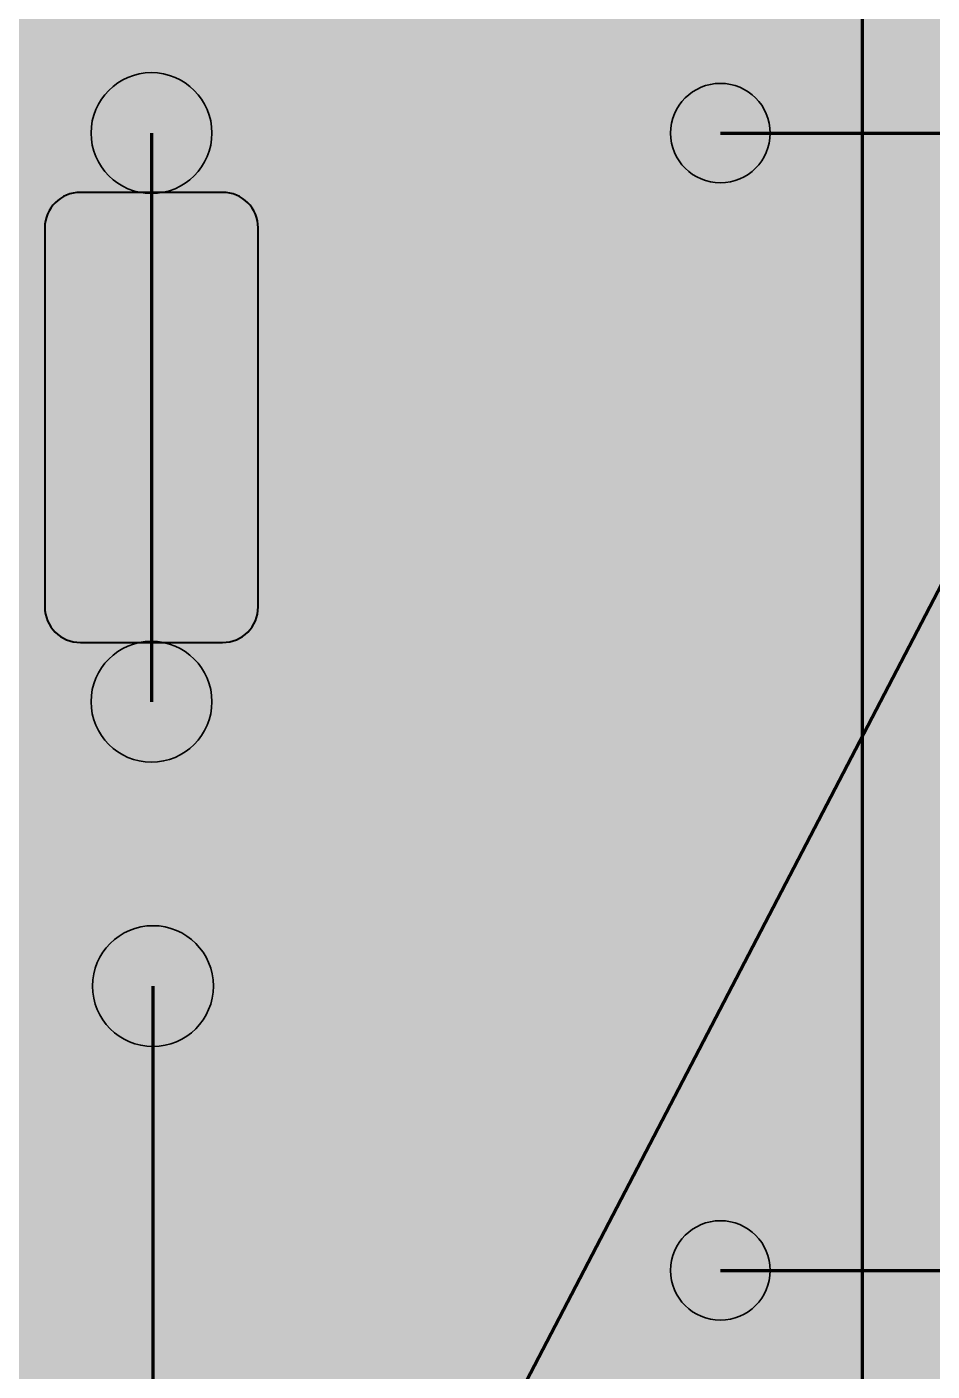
# Model space of a CAD drawing. Header units: millimetres. Extents: x 0 to 207, y 0 to 141.
# Drawn here: x 107.77 to 134.71, y 72.14 to 112.17 of the extents above; entities that cross this region are included whole.
import ezdxf

# ---------------------------------------------------------------- set-up
doc = ezdxf.new("R2010")
doc.units = ezdxf.units.MM
doc.layers.add('veroComponents', color=7, linetype='Continuous')

msp = doc.modelspace()

# ---------------------------------------------------------------- hatches: boundary and pattern name
at = {"true_color": 0xffffff, "transparency": 33554687}
msp.add_hatch(color=7, dxfattribs=at).paths.add_polyline_path([(206.728, 141.464), (206.728, 0), (0, 0), (0, 141.464)], flags=0)
at = {"true_color": 0x0e2a64, "transparency": 33554687}
h = msp.add_hatch(color=158, dxfattribs=at)
edge = h.paths.add_edge_path(flags=0)
edge.add_spline(control_points=[(132.644, 120.65), (132.644, 120.65), (132.644, 38.1), (132.644, 38.1), (132.644, 37.516), (132.17, 37.042), (131.586, 37.042), (131.586, 37.042), (32.103, 37.042), (32.103, 37.042), (31.519, 37.042), (31.044, 37.516), (31.044, 38.1), (31.044, 38.1), (31.044, 120.65), (31.044, 120.65), (31.044, 121.234), (31.519, 121.708), (32.103, 121.708), (32.103, 121.708), (131.586, 121.708), (131.586, 121.708), (132.17, 121.708), (132.644, 121.234), (132.644, 120.65)], knot_values=[0, 0, 0, 0, 1, 1, 1, 2, 2, 2, 3, 3, 3, 4, 4, 4, 5, 5, 5, 6, 6, 6, 7, 7, 7, 8, 8, 8, 8], degree=3, periodic=1)
at = {"true_color": 0x767c82, "transparency": 33554687}
h = msp.add_hatch(color=8, dxfattribs=at)
edge = h.paths.add_edge_path(flags=0)
edge.add_spline(control_points=[(130.881, 109.008), (130.881, 107.645), (129.774, 106.539), (128.411, 106.539), (128.411, 106.539), (43.744, 106.539), (43.744, 106.539), (42.382, 106.539), (41.275, 107.645), (41.275, 109.008), (41.275, 110.371), (42.382, 111.478), (43.744, 111.478), (43.744, 111.478), (128.411, 111.478), (128.411, 111.478), (129.774, 111.478), (130.881, 110.371), (130.881, 109.008)], knot_values=[0, 0, 0, 0, 1, 1, 1, 2, 2, 2, 3, 3, 3, 4, 4, 4, 5, 5, 5, 6, 6, 6, 6], degree=3, periodic=1)
at = {"true_color": 0xe2763a, "transparency": 33554490}
h = msp.add_hatch(color=23, dxfattribs=at)
edge = h.paths.add_edge_path(flags=0)
edge.add_spline(control_points=[(130.881, 109.008), (130.881, 107.645), (129.774, 106.539), (128.411, 106.539), (128.411, 106.539), (94.544, 106.539), (94.544, 106.539), (93.182, 106.539), (92.075, 107.645), (92.075, 109.008), (92.075, 110.371), (93.182, 111.478), (94.544, 111.478), (94.544, 111.478), (128.411, 111.478), (128.411, 111.478), (129.774, 111.478), (130.881, 110.371), (130.881, 109.008)], knot_values=[0, 0, 0, 0, 1, 1, 1, 2, 2, 2, 3, 3, 3, 4, 4, 4, 5, 5, 5, 6, 6, 6, 6], degree=3, periodic=1)
at = {"true_color": 0xe2763a, "transparency": 33554687}
h = msp.add_hatch(color=23, dxfattribs=at)
edge = h.paths.add_edge_path(flags=0)
edge.add_spline(control_points=[(128.411, 110.49), (129.229, 110.49), (129.893, 109.826), (129.893, 109.008), (129.893, 108.191), (129.229, 107.527), (128.411, 107.527), (127.593, 107.527), (126.929, 108.191), (126.929, 109.008), (126.929, 109.826), (127.593, 110.49), (128.411, 110.49)], knot_values=[0, 0, 0, 0, 1, 1, 1, 2, 2, 2, 3, 3, 3, 4, 4, 4, 4], degree=3, periodic=1)
at = {"true_color": 0xf1f3f5, "transparency": 33554674}
h = msp.add_hatch(color=7, dxfattribs=at)
edge = h.paths.add_edge_path(flags=0)
edge.add_spline(control_points=[(111.478, 110.137), (112.101, 110.137), (112.607, 109.631), (112.607, 109.008), (112.607, 108.385), (112.101, 107.879), (111.478, 107.879), (110.855, 107.879), (110.349, 108.385), (110.349, 109.008), (110.349, 109.631), (110.855, 110.137), (111.478, 110.137)], knot_values=[0, 0, 0, 0, 1, 1, 1, 2, 2, 2, 3, 3, 3, 4, 4, 4, 4], degree=3, periodic=1)
h = msp.add_hatch(color=7, dxfattribs=at)
edge = h.paths.add_edge_path(flags=0)
edge.add_spline(control_points=[(119.944, 110.137), (120.567, 110.137), (121.073, 109.631), (121.073, 109.008), (121.073, 108.385), (120.567, 107.879), (119.944, 107.879), (119.321, 107.879), (118.816, 108.385), (118.816, 109.008), (118.816, 109.631), (119.321, 110.137), (119.944, 110.137)], knot_values=[0, 0, 0, 0, 1, 1, 1, 2, 2, 2, 3, 3, 3, 4, 4, 4, 4], degree=3, periodic=1)
h = msp.add_hatch(color=7, dxfattribs=at)
edge = h.paths.add_edge_path(flags=0)
edge.add_spline(control_points=[(128.411, 110.137), (129.034, 110.137), (129.54, 109.631), (129.54, 109.008), (129.54, 108.385), (129.034, 107.879), (128.411, 107.879), (127.788, 107.879), (127.282, 108.385), (127.282, 109.008), (127.282, 109.631), (127.788, 110.137), (128.411, 110.137)], knot_values=[0, 0, 0, 0, 1, 1, 1, 2, 2, 2, 3, 3, 3, 4, 4, 4, 4], degree=3, periodic=1)
at = {"true_color": 0x767c82, "transparency": 33554687}
h = msp.add_hatch(color=8, dxfattribs=at)
edge = h.paths.add_edge_path(flags=0)
edge.add_spline(control_points=[(130.881, 100.542), (130.881, 99.179), (129.774, 98.072), (128.411, 98.072), (128.411, 98.072), (43.744, 98.072), (43.744, 98.072), (42.382, 98.072), (41.275, 99.179), (41.275, 100.542), (41.275, 101.905), (42.382, 103.011), (43.744, 103.011), (43.744, 103.011), (128.411, 103.011), (128.411, 103.011), (129.774, 103.011), (130.881, 101.905), (130.881, 100.542)], knot_values=[0, 0, 0, 0, 1, 1, 1, 2, 2, 2, 3, 3, 3, 4, 4, 4, 5, 5, 5, 6, 6, 6, 6], degree=3, periodic=1)
at = {"true_color": 0xd1d4d7, "transparency": 33554490}
h = msp.add_hatch(color=254, dxfattribs=at)
edge = h.paths.add_edge_path(flags=0)
edge.add_spline(control_points=[(130.881, 100.542), (130.881, 99.179), (129.774, 98.072), (128.411, 98.072), (128.411, 98.072), (43.744, 98.072), (43.744, 98.072), (42.382, 98.072), (41.275, 99.179), (41.275, 100.542), (41.275, 101.905), (42.382, 103.011), (43.744, 103.011), (43.744, 103.011), (128.411, 103.011), (128.411, 103.011), (129.774, 103.011), (130.881, 101.905), (130.881, 100.542)], knot_values=[0, 0, 0, 0, 1, 1, 1, 2, 2, 2, 3, 3, 3, 4, 4, 4, 5, 5, 5, 6, 6, 6, 6], degree=3, periodic=1)
at = {"true_color": 0xf1f3f5, "transparency": 33554674}
h = msp.add_hatch(color=7, dxfattribs=at)
edge = h.paths.add_edge_path(flags=0)
edge.add_spline(control_points=[(111.478, 101.671), (112.101, 101.671), (112.607, 101.165), (112.607, 100.542), (112.607, 99.919), (112.101, 99.413), (111.478, 99.413), (110.855, 99.413), (110.349, 99.919), (110.349, 100.542), (110.349, 101.165), (110.855, 101.671), (111.478, 101.671)], knot_values=[0, 0, 0, 0, 1, 1, 1, 2, 2, 2, 3, 3, 3, 4, 4, 4, 4], degree=3, periodic=1)
h = msp.add_hatch(color=7, dxfattribs=at)
edge = h.paths.add_edge_path(flags=0)
edge.add_spline(control_points=[(119.944, 101.671), (120.567, 101.671), (121.073, 101.165), (121.073, 100.542), (121.073, 99.919), (120.567, 99.413), (119.944, 99.413), (119.321, 99.413), (118.816, 99.919), (118.816, 100.542), (118.816, 101.165), (119.321, 101.671), (119.944, 101.671)], knot_values=[0, 0, 0, 0, 1, 1, 1, 2, 2, 2, 3, 3, 3, 4, 4, 4, 4], degree=3, periodic=1)
h = msp.add_hatch(color=7, dxfattribs=at)
edge = h.paths.add_edge_path(flags=0)
edge.add_spline(control_points=[(128.411, 101.671), (129.034, 101.671), (129.54, 101.165), (129.54, 100.542), (129.54, 99.919), (129.034, 99.413), (128.411, 99.413), (127.788, 99.413), (127.282, 99.919), (127.282, 100.542), (127.282, 101.165), (127.788, 101.671), (128.411, 101.671)], knot_values=[0, 0, 0, 0, 1, 1, 1, 2, 2, 2, 3, 3, 3, 4, 4, 4, 4], degree=3, periodic=1)
at = {"true_color": 0x767c82, "transparency": 33554687}
h = msp.add_hatch(color=8, dxfattribs=at)
edge = h.paths.add_edge_path(flags=0)
edge.add_spline(control_points=[(130.881, 92.075), (130.881, 90.712), (129.774, 89.606), (128.411, 89.606), (128.411, 89.606), (43.744, 89.606), (43.744, 89.606), (42.382, 89.606), (41.275, 90.712), (41.275, 92.075), (41.275, 93.438), (42.382, 94.544), (43.744, 94.544), (43.744, 94.544), (128.411, 94.544), (128.411, 94.544), (129.774, 94.544), (130.881, 93.438), (130.881, 92.075)], knot_values=[0, 0, 0, 0, 1, 1, 1, 2, 2, 2, 3, 3, 3, 4, 4, 4, 5, 5, 5, 6, 6, 6, 6], degree=3, periodic=1)
at = {"true_color": 0x9826bb, "transparency": 33554490}
h = msp.add_hatch(color=202, dxfattribs=at)
edge = h.paths.add_edge_path(flags=0)
edge.add_spline(control_points=[(130.881, 92.075), (130.881, 90.712), (129.774, 89.606), (128.411, 89.606), (128.411, 89.606), (43.744, 89.606), (43.744, 89.606), (42.382, 89.606), (41.275, 90.712), (41.275, 92.075), (41.275, 93.438), (42.382, 94.544), (43.744, 94.544), (43.744, 94.544), (128.411, 94.544), (128.411, 94.544), (129.774, 94.544), (130.881, 93.438), (130.881, 92.075)], knot_values=[0, 0, 0, 0, 1, 1, 1, 2, 2, 2, 3, 3, 3, 4, 4, 4, 5, 5, 5, 6, 6, 6, 6], degree=3, periodic=1)
at = {"true_color": 0xf1f3f5, "transparency": 33554674}
h = msp.add_hatch(color=7, dxfattribs=at)
edge = h.paths.add_edge_path(flags=0)
edge.add_spline(control_points=[(111.478, 93.204), (112.101, 93.204), (112.607, 92.698), (112.607, 92.075), (112.607, 91.452), (112.101, 90.946), (111.478, 90.946), (110.855, 90.946), (110.349, 91.452), (110.349, 92.075), (110.349, 92.698), (110.855, 93.204), (111.478, 93.204)], knot_values=[0, 0, 0, 0, 1, 1, 1, 2, 2, 2, 3, 3, 3, 4, 4, 4, 4], degree=3, periodic=1)
h = msp.add_hatch(color=7, dxfattribs=at)
edge = h.paths.add_edge_path(flags=0)
edge.add_spline(control_points=[(119.944, 93.204), (120.567, 93.204), (121.073, 92.698), (121.073, 92.075), (121.073, 91.452), (120.567, 90.946), (119.944, 90.946), (119.321, 90.946), (118.816, 91.452), (118.816, 92.075), (118.816, 92.698), (119.321, 93.204), (119.944, 93.204)], knot_values=[0, 0, 0, 0, 1, 1, 1, 2, 2, 2, 3, 3, 3, 4, 4, 4, 4], degree=3, periodic=1)
h = msp.add_hatch(color=7, dxfattribs=at)
edge = h.paths.add_edge_path(flags=0)
edge.add_spline(control_points=[(128.411, 93.204), (129.034, 93.204), (129.54, 92.698), (129.54, 92.075), (129.54, 91.452), (129.034, 90.946), (128.411, 90.946), (127.788, 90.946), (127.282, 91.452), (127.282, 92.075), (127.282, 92.698), (127.788, 93.204), (128.411, 93.204)], knot_values=[0, 0, 0, 0, 1, 1, 1, 2, 2, 2, 3, 3, 3, 4, 4, 4, 4], degree=3, periodic=1)
at = {"true_color": 0x767c82, "transparency": 33554687}
h = msp.add_hatch(color=8, dxfattribs=at)
edge = h.paths.add_edge_path(flags=0)
edge.add_spline(control_points=[(130.881, 83.608), (130.881, 82.245), (129.774, 81.139), (128.411, 81.139), (128.411, 81.139), (43.744, 81.139), (43.744, 81.139), (42.382, 81.139), (41.275, 82.245), (41.275, 83.608), (41.275, 84.971), (42.382, 86.078), (43.744, 86.078), (43.744, 86.078), (128.411, 86.078), (128.411, 86.078), (129.774, 86.078), (130.881, 84.971), (130.881, 83.608)], knot_values=[0, 0, 0, 0, 1, 1, 1, 2, 2, 2, 3, 3, 3, 4, 4, 4, 5, 5, 5, 6, 6, 6, 6], degree=3, periodic=1)
at = {"true_color": 0x58c79e, "transparency": 33554490}
h = msp.add_hatch(color=113, dxfattribs=at)
edge = h.paths.add_edge_path(flags=0)
edge.add_spline(control_points=[(130.881, 83.608), (130.881, 82.245), (129.774, 81.139), (128.411, 81.139), (128.411, 81.139), (43.744, 81.139), (43.744, 81.139), (42.382, 81.139), (41.275, 82.245), (41.275, 83.608), (41.275, 84.971), (42.382, 86.078), (43.744, 86.078), (43.744, 86.078), (128.411, 86.078), (128.411, 86.078), (129.774, 86.078), (130.881, 84.971), (130.881, 83.608)], knot_values=[0, 0, 0, 0, 1, 1, 1, 2, 2, 2, 3, 3, 3, 4, 4, 4, 5, 5, 5, 6, 6, 6, 6], degree=3, periodic=1)
at = {"true_color": 0xf1f3f5, "transparency": 33554674}
h = msp.add_hatch(color=7, dxfattribs=at)
edge = h.paths.add_edge_path(flags=0)
edge.add_spline(control_points=[(111.478, 84.737), (112.101, 84.737), (112.607, 84.231), (112.607, 83.608), (112.607, 82.985), (112.101, 82.479), (111.478, 82.479), (110.855, 82.479), (110.349, 82.985), (110.349, 83.608), (110.349, 84.231), (110.855, 84.737), (111.478, 84.737)], knot_values=[0, 0, 0, 0, 1, 1, 1, 2, 2, 2, 3, 3, 3, 4, 4, 4, 4], degree=3, periodic=1)
h = msp.add_hatch(color=7, dxfattribs=at)
edge = h.paths.add_edge_path(flags=0)
edge.add_spline(control_points=[(119.944, 84.737), (120.567, 84.737), (121.073, 84.231), (121.073, 83.608), (121.073, 82.985), (120.567, 82.479), (119.944, 82.479), (119.321, 82.479), (118.816, 82.985), (118.816, 83.608), (118.816, 84.231), (119.321, 84.737), (119.944, 84.737)], knot_values=[0, 0, 0, 0, 1, 1, 1, 2, 2, 2, 3, 3, 3, 4, 4, 4, 4], degree=3, periodic=1)
h = msp.add_hatch(color=7, dxfattribs=at)
edge = h.paths.add_edge_path(flags=0)
edge.add_spline(control_points=[(128.411, 84.737), (129.034, 84.737), (129.54, 84.231), (129.54, 83.608), (129.54, 82.985), (129.034, 82.479), (128.411, 82.479), (127.788, 82.479), (127.282, 82.985), (127.282, 83.608), (127.282, 84.231), (127.788, 84.737), (128.411, 84.737)], knot_values=[0, 0, 0, 0, 1, 1, 1, 2, 2, 2, 3, 3, 3, 4, 4, 4, 4], degree=3, periodic=1)
at = {"true_color": 0x767c82, "transparency": 33554687}
h = msp.add_hatch(color=8, dxfattribs=at)
edge = h.paths.add_edge_path(flags=0)
edge.add_spline(control_points=[(130.881, 75.142), (130.881, 73.779), (129.774, 72.672), (128.411, 72.672), (128.411, 72.672), (43.744, 72.672), (43.744, 72.672), (42.382, 72.672), (41.275, 73.779), (41.275, 75.142), (41.275, 76.505), (42.382, 77.611), (43.744, 77.611), (43.744, 77.611), (128.411, 77.611), (128.411, 77.611), (129.774, 77.611), (130.881, 76.505), (130.881, 75.142)], knot_values=[0, 0, 0, 0, 1, 1, 1, 2, 2, 2, 3, 3, 3, 4, 4, 4, 5, 5, 5, 6, 6, 6, 6], degree=3, periodic=1)
at = {"true_color": 0x58c79e, "transparency": 33554490}
h = msp.add_hatch(color=113, dxfattribs=at)
edge = h.paths.add_edge_path(flags=0)
edge.add_spline(control_points=[(130.881, 75.142), (130.881, 73.779), (129.774, 72.672), (128.411, 72.672), (128.411, 72.672), (43.744, 72.672), (43.744, 72.672), (42.382, 72.672), (41.275, 73.779), (41.275, 75.142), (41.275, 76.505), (42.382, 77.611), (43.744, 77.611), (43.744, 77.611), (128.411, 77.611), (128.411, 77.611), (129.774, 77.611), (130.881, 76.505), (130.881, 75.142)], knot_values=[0, 0, 0, 0, 1, 1, 1, 2, 2, 2, 3, 3, 3, 4, 4, 4, 5, 5, 5, 6, 6, 6, 6], degree=3, periodic=1)
at = {"true_color": 0x58c79e, "transparency": 33554687}
h = msp.add_hatch(color=113, dxfattribs=at)
edge = h.paths.add_edge_path(flags=0)
edge.add_spline(control_points=[(128.411, 76.623), (129.229, 76.623), (129.893, 75.959), (129.893, 75.142), (129.893, 74.324), (129.229, 73.66), (128.411, 73.66), (127.593, 73.66), (126.929, 74.324), (126.929, 75.142), (126.929, 75.959), (127.593, 76.623), (128.411, 76.623)], knot_values=[0, 0, 0, 0, 1, 1, 1, 2, 2, 2, 3, 3, 3, 4, 4, 4, 4], degree=3, periodic=1)
at = {"true_color": 0xf1f3f5, "transparency": 33554674}
h = msp.add_hatch(color=7, dxfattribs=at)
edge = h.paths.add_edge_path(flags=0)
edge.add_spline(control_points=[(111.478, 76.271), (112.101, 76.271), (112.607, 75.765), (112.607, 75.142), (112.607, 74.519), (112.101, 74.013), (111.478, 74.013), (110.855, 74.013), (110.349, 74.519), (110.349, 75.142), (110.349, 75.765), (110.855, 76.271), (111.478, 76.271)], knot_values=[0, 0, 0, 0, 1, 1, 1, 2, 2, 2, 3, 3, 3, 4, 4, 4, 4], degree=3, periodic=1)
h = msp.add_hatch(color=7, dxfattribs=at)
edge = h.paths.add_edge_path(flags=0)
edge.add_spline(control_points=[(119.944, 76.271), (120.567, 76.271), (121.073, 75.765), (121.073, 75.142), (121.073, 74.519), (120.567, 74.013), (119.944, 74.013), (119.321, 74.013), (118.816, 74.519), (118.816, 75.142), (118.816, 75.765), (119.321, 76.271), (119.944, 76.271)], knot_values=[0, 0, 0, 0, 1, 1, 1, 2, 2, 2, 3, 3, 3, 4, 4, 4, 4], degree=3, periodic=1)
h = msp.add_hatch(color=7, dxfattribs=at)
edge = h.paths.add_edge_path(flags=0)
edge.add_spline(control_points=[(128.411, 76.271), (129.034, 76.271), (129.54, 75.765), (129.54, 75.142), (129.54, 74.519), (129.034, 74.013), (128.411, 74.013), (127.788, 74.013), (127.282, 74.519), (127.282, 75.142), (127.282, 75.765), (127.788, 76.271), (128.411, 76.271)], knot_values=[0, 0, 0, 0, 1, 1, 1, 2, 2, 2, 3, 3, 3, 4, 4, 4, 4], degree=3, periodic=1)
at = {"layer": 'veroComponents', "true_color": 0x17a5c6, "transparency": 33554687}
h = msp.add_hatch(color=142, dxfattribs=at)
edge = h.paths.add_edge_path(flags=0)
edge.add_spline(control_points=[(111.478, 110.808), (112.471, 110.808), (113.277, 110.001), (113.277, 109.008), (113.277, 108.015), (112.471, 107.209), (111.478, 107.209), (110.485, 107.209), (109.679, 108.015), (109.679, 109.008), (109.679, 110.001), (110.485, 110.808), (111.478, 110.808)], knot_values=[0, 0, 0, 0, 1, 1, 1, 2, 2, 2, 3, 3, 3, 4, 4, 4, 4], degree=3, periodic=1)
at = {"layer": 'veroComponents', "true_color": 0xe66b35, "transparency": 33554687}
h = msp.add_hatch(color=13, dxfattribs=at)
edge = h.paths.add_edge_path(flags=0)
edge.add_spline(control_points=[(113.594, 93.839), (113.594, 93.839), (109.361, 93.839), (109.361, 93.839), (108.777, 93.839), (108.303, 94.313), (108.303, 94.897), (108.303, 94.897), (108.303, 106.186), (108.303, 106.186), (108.303, 106.77), (108.777, 107.244), (109.361, 107.244), (109.361, 107.244), (113.594, 107.244), (113.594, 107.244), (114.179, 107.244), (114.653, 106.77), (114.653, 106.186), (114.653, 106.186), (114.653, 94.897), (114.653, 94.897), (114.653, 94.313), (114.179, 93.839), (113.594, 93.839)], knot_values=[0, 0, 0, 0, 1, 1, 1, 2, 2, 2, 3, 3, 3, 4, 4, 4, 5, 5, 5, 6, 6, 6, 7, 7, 7, 8, 8, 8, 8], degree=3, periodic=1)
at = {"layer": 'veroComponents', "true_color": 0xf5f5f5, "transparency": 33554687}
msp.add_hatch(color=7, dxfattribs=at).paths.add_polyline_path([(114.653, 105.763), (114.653, 103.787), (108.303, 103.787), (108.303, 105.763)], flags=0)
at = {"layer": 'veroComponents', "true_color": 0x000000, "transparency": 33554687}
h = msp.add_hatch(color=18, dxfattribs=at)
edge = h.paths.add_edge_path(flags=0)
edge.add_spline(control_points=[(109.038, 102.375), (109.038, 102.375), (111.478, 102.375), (111.478, 102.375), (111.478, 102.375), (111.478, 101.701), (111.478, 101.701), (111.478, 101.701), (109.879, 101.701), (109.879, 101.701), (109.962, 101.592), (110.029, 101.486), (110.08, 101.384), (110.132, 101.282), (110.181, 101.155), (110.228, 101.001), (110.228, 101.001), (109.681, 101.001), (109.681, 101.001), (109.608, 101.228), (109.52, 101.404), (109.418, 101.529), (109.315, 101.655), (109.188, 101.753), (109.038, 101.824), (109.038, 101.824), (109.038, 102.375), (109.038, 102.375)], knot_values=[0, 0, 0, 0, 1, 1, 1, 2, 2, 2, 3, 3, 3, 4, 4, 4, 5, 5, 5, 6, 6, 6, 7, 7, 7, 8, 8, 8, 9, 9, 9, 9], degree=3, periodic=1)
h = msp.add_hatch(color=18, dxfattribs=at)
edge = h.paths.add_edge_path(flags=0)
edge.add_spline(control_points=[(109.079, 98.376), (109.079, 98.376), (109.079, 99.477), (109.079, 99.477), (109.079, 99.694), (109.108, 99.87), (109.167, 100.003), (109.226, 100.137), (109.311, 100.247), (109.421, 100.335), (109.531, 100.422), (109.659, 100.485), (109.805, 100.524), (109.952, 100.564), (110.106, 100.583), (110.27, 100.583), (110.526, 100.583), (110.725, 100.554), (110.867, 100.496), (111.008, 100.437), (111.126, 100.356), (111.222, 100.253), (111.317, 100.149), (111.381, 100.038), (111.412, 99.919), (111.456, 99.756), (111.478, 99.609), (111.478, 99.477), (111.478, 99.477), (111.478, 98.376), (111.478, 98.376), (111.478, 98.376), (109.079, 98.376), (109.079, 98.376)], knot_values=[0, 0, 0, 0, 1, 1, 1, 2, 2, 2, 3, 3, 3, 4, 4, 4, 5, 5, 5, 6, 6, 6, 7, 7, 7, 8, 8, 8, 9, 9, 9, 10, 10, 10, 11, 11, 11, 11], degree=3, periodic=1)
edge = h.paths.add_edge_path(flags=0)
edge.add_spline(control_points=[(109.622, 99.117), (109.622, 99.117), (110.933, 99.117), (110.933, 99.117), (110.933, 99.117), (110.933, 99.299), (110.933, 99.299), (110.933, 99.454), (110.916, 99.564), (110.881, 99.629), (110.847, 99.695), (110.787, 99.746), (110.701, 99.783), (110.616, 99.82), (110.477, 99.839), (110.285, 99.839), (110.031, 99.839), (109.857, 99.797), (109.763, 99.714), (109.669, 99.632), (109.622, 99.494), (109.622, 99.302), (109.622, 99.302), (109.622, 99.117), (109.622, 99.117)], knot_values=[0, 0, 0, 0, 1, 1, 1, 2, 2, 2, 3, 3, 3, 4, 4, 4, 5, 5, 5, 6, 6, 6, 7, 7, 7, 8, 8, 8, 8], degree=3, periodic=1)
at = {"layer": 'veroComponents', "true_color": 0x17a5c6, "transparency": 33554687}
h = msp.add_hatch(color=142, dxfattribs=at)
edge = h.paths.add_edge_path(flags=0)
edge.add_spline(control_points=[(111.478, 93.874), (112.471, 93.874), (113.277, 93.068), (113.277, 92.075), (113.277, 91.082), (112.471, 90.276), (111.478, 90.276), (110.485, 90.276), (109.679, 91.082), (109.679, 92.075), (109.679, 93.068), (110.485, 93.874), (111.478, 93.874)], knot_values=[0, 0, 0, 0, 1, 1, 1, 2, 2, 2, 3, 3, 3, 4, 4, 4, 4], degree=3, periodic=1)
h = msp.add_hatch(color=142, dxfattribs=at)
edge = h.paths.add_edge_path(flags=0)
edge.add_spline(control_points=[(111.522, 85.407), (112.515, 85.407), (113.321, 84.601), (113.321, 83.608), (113.321, 82.615), (112.515, 81.809), (111.522, 81.809), (110.529, 81.809), (109.723, 82.615), (109.723, 83.608), (109.723, 84.601), (110.529, 85.407), (111.522, 85.407)], knot_values=[0, 0, 0, 0, 1, 1, 1, 2, 2, 2, 3, 3, 3, 4, 4, 4, 4], degree=3, periodic=1)

# ---------------------------------------------------------------- linework, layer by layer
at = {"color": 23, "linetype": 'Continuous', "lineweight": 106, "true_color": 0xe2763a}
msp.add_lwpolyline([(128.411, 109.008), (137.583, 109.008), (138.994, 109.008)], dxfattribs=at)
at = {"color": 18, "linetype": 'Continuous', "lineweight": 106, "true_color": 0x000000}
msp.add_lwpolyline([(119.944, 66.675), (137.583, 100.542), (138.994, 100.542)], dxfattribs=at)
at = {"color": 113, "linetype": 'Continuous', "lineweight": 106, "true_color": 0x58c79e}
msp.add_lwpolyline([(128.411, 75.142), (137.583, 75.142), (138.994, 75.142)], dxfattribs=at)
at = {"color": 163, "linetype": 'Continuous', "lineweight": 70, "true_color": 0x5680cb}
msp.add_open_spline([(132.644, 120.65), (132.644, 120.65), (132.644, 38.1), (132.644, 38.1), (132.644, 37.516), (132.17, 37.042), (131.586, 37.042), (131.586, 37.042), (32.103, 37.042), (32.103, 37.042), (31.519, 37.042), (31.044, 37.516), (31.044, 38.1), (31.044, 38.1), (31.044, 120.65), (31.044, 120.65), (31.044, 121.234), (31.519, 121.708), (32.103, 121.708), (32.103, 121.708), (131.586, 121.708), (131.586, 121.708), (132.17, 121.708), (132.644, 121.234), (132.644, 120.65)], degree=3, knots=[0, 0, 0, 0, 1, 1, 1, 2, 2, 2, 3, 3, 3, 4, 4, 4, 5, 5, 5, 6, 6, 6, 7, 7, 7, 8, 8, 8, 8], dxfattribs=at)
at = {"color": 7, "linetype": 'Continuous', "lineweight": 35, "true_color": 0xffffff}
for points in [[(128.411, 110.49), (129.229, 110.49), (129.893, 109.826), (129.893, 109.008), (129.893, 108.191), (129.229, 107.527), (128.411, 107.527), (127.593, 107.527), (126.929, 108.191), (126.929, 109.008), (126.929, 109.826), (127.593, 110.49), (128.411, 110.49)], [(128.411, 76.623), (129.229, 76.623), (129.893, 75.959), (129.893, 75.142), (129.893, 74.324), (129.229, 73.66), (128.411, 73.66), (127.593, 73.66), (126.929, 74.324), (126.929, 75.142), (126.929, 75.959), (127.593, 76.623), (128.411, 76.623)]]:
    msp.add_open_spline(points, degree=3, knots=[0, 0, 0, 0, 1, 1, 1, 2, 2, 2, 3, 3, 3, 4, 4, 4, 4], dxfattribs=at)
at = {"layer": 'veroComponents', "color": 254, "linetype": 'Continuous', "lineweight": 80, "true_color": 0xd4d8db}
for points in [[(111.478, 109.008), (111.478, 92.075)], [(111.522, 83.608), (111.522, 41.275)]]:
    msp.add_lwpolyline(points, dxfattribs=at)
at = {"layer": 'veroComponents', "color": 141, "linetype": 'Continuous', "lineweight": 35, "true_color": 0x73dcf3}
for points in [[(111.478, 110.808), (112.471, 110.808), (113.277, 110.001), (113.277, 109.008), (113.277, 108.015), (112.471, 107.209), (111.478, 107.209), (110.485, 107.209), (109.679, 108.015), (109.679, 109.008), (109.679, 110.001), (110.485, 110.808), (111.478, 110.808)], [(111.478, 93.874), (112.471, 93.874), (113.277, 93.068), (113.277, 92.075), (113.277, 91.082), (112.471, 90.276), (111.478, 90.276), (110.485, 90.276), (109.679, 91.082), (109.679, 92.075), (109.679, 93.068), (110.485, 93.874), (111.478, 93.874)], [(111.522, 85.407), (112.515, 85.407), (113.321, 84.601), (113.321, 83.608), (113.321, 82.615), (112.515, 81.809), (111.522, 81.809), (110.529, 81.809), (109.723, 82.615), (109.723, 83.608), (109.723, 84.601), (110.529, 85.407), (111.522, 85.407)]]:
    msp.add_open_spline(points, degree=3, knots=[0, 0, 0, 0, 1, 1, 1, 2, 2, 2, 3, 3, 3, 4, 4, 4, 4], dxfattribs=at)
at = {"layer": 'veroComponents', "color": 21, "linetype": 'Continuous', "lineweight": 40, "true_color": 0xff9b6a}
msp.add_open_spline([(113.594, 93.839), (113.594, 93.839), (109.361, 93.839), (109.361, 93.839), (108.777, 93.839), (108.303, 94.313), (108.303, 94.897), (108.303, 94.897), (108.303, 106.186), (108.303, 106.186), (108.303, 106.77), (108.777, 107.244), (109.361, 107.244), (109.361, 107.244), (113.594, 107.244), (113.594, 107.244), (114.179, 107.244), (114.653, 106.77), (114.653, 106.186), (114.653, 106.186), (114.653, 94.897), (114.653, 94.897), (114.653, 94.313), (114.179, 93.839), (113.594, 93.839)], degree=3, knots=[0, 0, 0, 0, 1, 1, 1, 2, 2, 2, 3, 3, 3, 4, 4, 4, 5, 5, 5, 6, 6, 6, 7, 7, 7, 8, 8, 8, 8], dxfattribs=at)

doc.saveas('drawing.dxf')
